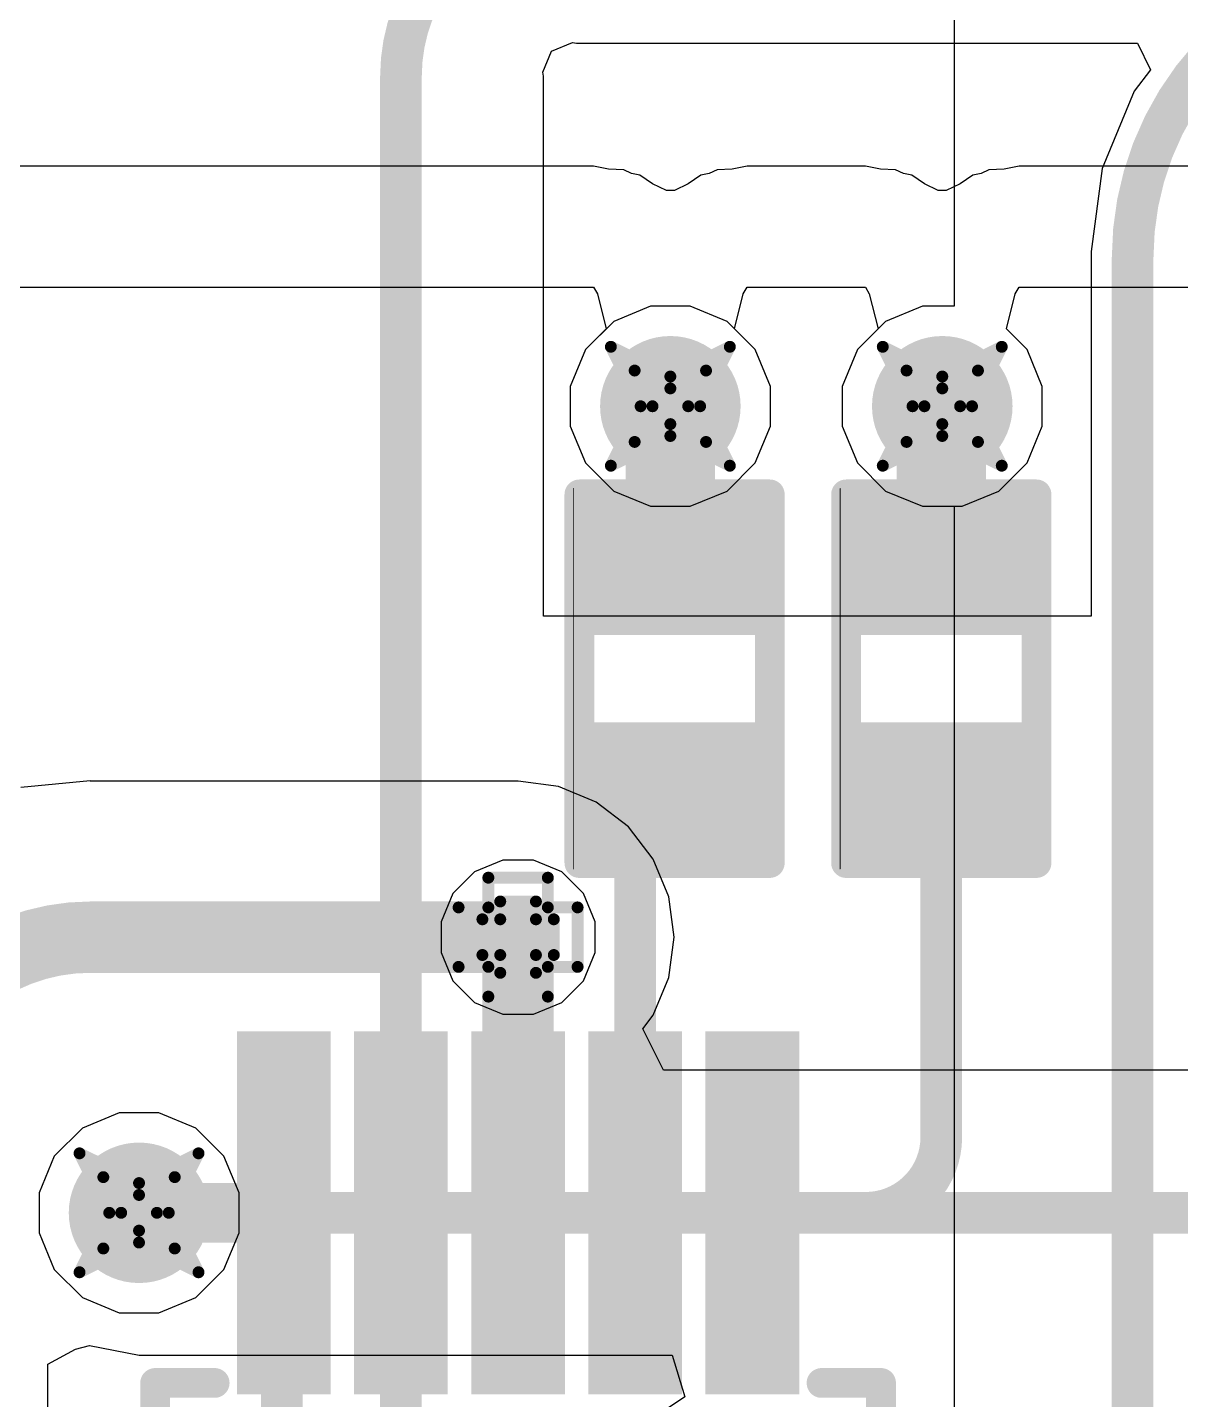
# Model space of a CAD drawing. Header units: inches. Extents: x -2 to 5376, y -4 to 5426.
# Drawn here: x 109.84 to 114.76, y 57.35 to 63.21 of the extents above; entities that cross this region are included whole.
import ezdxf

# ---------------------------------------------------------------- set-up
doc = ezdxf.new("R2010")
doc.units = ezdxf.units.IN
for name, color, linetype in [('Bottom Layer', 5, 'Continuous'), ('Drill Drawing', 1, 'Continuous'), ('Layer 1', 16, 'Continuous'), ('Layer 2', 76, 'Continuous'), ('Top Layer', 1, 'Continuous'), ('Top Overlay', 2, 'Continuous'), ('Top Paste', 8, 'Continuous'), ('Top Solder', 216, 'Continuous'), ('Via Holes', 16, 'Continuous')]:
    doc.layers.add(name, color=color, linetype=linetype)

# ---------------------------------------------------------------- blocks, each defined once
blk = doc.blocks.new('VSSOP_10_134')
at = {"layer": 'Top Layer'}
for points in [[(1.475, 1.15), (2.925, 1.15), (2.925, 0.85), (1.475, 0.85)], [(1.475, 0.65), (2.925, 0.65), (2.925, 0.35), (1.475, 0.35)], [(1.475, 0.15), (2.925, 0.15), (2.925, -0.15), (1.475, -0.15)], [(1.475, -0.35), (2.925, -0.35), (2.925, -0.65), (1.475, -0.65)], [(1.475, -0.85), (2.925, -0.85), (2.925, -1.15), (1.475, -1.15)]]:
    blk.add_hatch(color=1, dxfattribs=at).paths.add_polyline_path(points)
at = {"layer": 'Top Paste'}
for points in [[(1.475, 1.15), (2.925, 1.15), (2.925, 0.85), (1.475, 0.85)], [(1.475, 0.65), (2.925, 0.65), (2.925, 0.35), (1.475, 0.35)], [(1.475, 0.15), (2.925, 0.15), (2.925, -0.15), (1.475, -0.15)], [(1.475, -0.35), (2.925, -0.35), (2.925, -0.65), (1.475, -0.65)], [(1.475, -0.85), (2.925, -0.85), (2.925, -1.15), (1.475, -1.15)]]:
    blk.add_hatch(color=8, dxfattribs=at).paths.add_polyline_path(points)
at = {"layer": 'Top Solder'}
for points in [[(1.425, 1.2), (2.975, 1.2), (2.975, 0.8), (1.425, 0.8)], [(1.425, 0.7), (2.975, 0.7), (2.975, 0.3), (1.425, 0.3)], [(1.425, 0.2), (2.975, 0.2), (2.975, -0.2), (1.425, -0.2)], [(1.425, -0.3), (2.975, -0.3), (2.975, -0.7), (1.425, -0.7)], [(1.425, -0.8), (2.975, -0.8), (2.975, -1.2), (1.425, -1.2)]]:
    blk.add_hatch(color=216, dxfattribs=at).paths.add_polyline_path(points)
at = {"layer": 'Top Overlay', "const_width": 0.127}
for points in [[(-1.4732, 1.5494), (1.4732, 1.5494)], [(1.4732, 1.5494), (1.4732, 1.2954)], [(1.4732, -1.2954), (1.4732, -1.5494)], [(-1.4732, -1.5494), (1.4732, -1.5494)]]:
    blk.add_lwpolyline(points, dxfattribs=at)
at = {"layer": 'Top Overlay', "const_width": 0.0635}
for points in [[(1.4414, 1.5494, 1), (1.505, 1.5494, 1)], [(1.4414, 1.5494, 1), (1.505, 1.5494, 1)], [(1.4414, 1.2954, 1), (1.505, 1.2954, 1)], [(1.4414, -1.2954, 1), (1.505, -1.2954, 1)], [(1.4414, -1.5494, 1), (1.505, -1.5494, 1)], [(1.4414, -1.5494, 1), (1.505, -1.5494, 1)]]:
    blk.add_lwpolyline(points, format="xyb", close=True, dxfattribs=at)
blk = doc.blocks.new('R___0402_157')
at = {"layer": 'Top Layer'}
for points in [[(-0.6985, -0.3175), (-0.6985, 0.3175), (-0.2413, 0.3175), (-0.2413, -0.3175)], [(0.2413, -0.3175), (0.2413, 0.3175), (0.6985, 0.3175), (0.6985, -0.3175)]]:
    blk.add_hatch(color=1, dxfattribs=at).paths.add_polyline_path(points)
at = {"layer": 'Top Paste'}
for points in [[(-0.6985, -0.3175), (-0.6985, 0.3175), (-0.2413, 0.3175), (-0.2413, -0.3175)], [(0.2413, -0.3175), (0.2413, 0.3175), (0.6985, 0.3175), (0.6985, -0.3175)]]:
    blk.add_hatch(color=8, dxfattribs=at).paths.add_polyline_path(points)
at = {"layer": 'Top Solder'}
for points in [[(-0.7535, -0.3725), (-0.7535, 0.3725), (-0.1863, 0.3725), (-0.1863, -0.3725)], [(0.1863, -0.3725), (0.1863, 0.3725), (0.7535, 0.3725), (0.7535, -0.3725)]]:
    blk.add_hatch(color=216, dxfattribs=at).paths.add_polyline_path(points)
at = {"layer": 'Top Overlay'}
for points, const_width in [([(-0.7874, -0.4064), (-0.7874, 0.4064)], 0.127), ([(0.7874, 0.4064), (-0.7874, 0.4064)], 0.127), ([(0.7874, -0.4064), (0.7874, 0.4064)], 0.127), ([(0.7874, -0.4064), (-0.7874, -0.4064)], 0.127), ([(0.8128, -0.4318), (-0.8128, -0.4318)], 0.00323)]:
    blk.add_lwpolyline(points, dxfattribs=dict(at, const_width=const_width))
for points, const_width in [([(-0.8191, 0.4064, 1), (-0.7556, 0.4064, 1)], 0.0635), ([(-0.8191, 0.4064, 1), (-0.7556, 0.4064, 1)], 0.0635), ([(0.7556, 0.4064, 1), (0.8191, 0.4064, 1)], 0.0635), ([(0.7556, 0.4064, 1), (0.8191, 0.4064, 1)], 0.0635), ([(-0.8191, -0.4064, 1), (-0.7556, -0.4064, 1)], 0.0635), ([(-0.8191, -0.4064, 1), (-0.7556, -0.4064, 1)], 0.0635), ([(0.7557, -0.4064, 1), (0.8192, -0.4064, 1)], 0.0635), ([(0.7557, -0.4064, 1), (0.8192, -0.4064, 1)], 0.0635), ([(-0.8136, -0.4318, 1), (-0.812, -0.4318, 1)], 0.00161), ([(0.812, -0.4318, 1), (0.8136, -0.4318, 1)], 0.00161)]:
    blk.add_lwpolyline(points, format="xyb", close=True, dxfattribs=dict(at, const_width=const_width))
blk = doc.blocks.new('R___0402_159')
at = {"layer": 'Top Layer'}
for points in [[(-0.6985, -0.3175), (-0.6985, 0.3175), (-0.2413, 0.3175), (-0.2413, -0.3175)], [(0.2413, -0.3175), (0.2413, 0.3175), (0.6985, 0.3175), (0.6985, -0.3175)]]:
    blk.add_hatch(color=1, dxfattribs=at).paths.add_polyline_path(points)
at = {"layer": 'Top Paste'}
for points in [[(-0.6985, -0.3175), (-0.6985, 0.3175), (-0.2413, 0.3175), (-0.2413, -0.3175)], [(0.2413, -0.3175), (0.2413, 0.3175), (0.6985, 0.3175), (0.6985, -0.3175)]]:
    blk.add_hatch(color=8, dxfattribs=at).paths.add_polyline_path(points)
at = {"layer": 'Top Solder'}
for points in [[(-0.7535, -0.3725), (-0.7535, 0.3725), (-0.1863, 0.3725), (-0.1863, -0.3725)], [(0.1863, -0.3725), (0.1863, 0.3725), (0.7535, 0.3725), (0.7535, -0.3725)]]:
    blk.add_hatch(color=216, dxfattribs=at).paths.add_polyline_path(points)
at = {"layer": 'Top Overlay'}
for points, const_width in [([(-0.7874, -0.4064), (-0.7874, 0.4064)], 0.127), ([(0.7874, 0.4064), (-0.7874, 0.4064)], 0.127), ([(0.7874, -0.4064), (0.7874, 0.4064)], 0.127), ([(0.7874, -0.4064), (-0.7874, -0.4064)], 0.127), ([(0.8128, -0.4318), (-0.8128, -0.4318)], 0.00323)]:
    blk.add_lwpolyline(points, dxfattribs=dict(at, const_width=const_width))
for points, const_width in [([(-0.8191, 0.4064, 1), (-0.7556, 0.4064, 1)], 0.0635), ([(-0.8191, 0.4064, 1), (-0.7556, 0.4064, 1)], 0.0635), ([(0.7556, 0.4064, 1), (0.8191, 0.4064, 1)], 0.0635), ([(0.7556, 0.4064, 1), (0.8191, 0.4064, 1)], 0.0635), ([(-0.8191, -0.4064, 1), (-0.7556, -0.4064, 1)], 0.0635), ([(-0.8191, -0.4064, 1), (-0.7556, -0.4064, 1)], 0.0635), ([(0.7557, -0.4064, 1), (0.8192, -0.4064, 1)], 0.0635), ([(0.7557, -0.4064, 1), (0.8192, -0.4064, 1)], 0.0635), ([(-0.8136, -0.4318, 1), (-0.812, -0.4318, 1)], 0.00161), ([(0.812, -0.4318, 1), (0.8136, -0.4318, 1)], 0.00161)]:
    blk.add_lwpolyline(points, format="xyb", close=True, dxfattribs=dict(at, const_width=const_width))

msp = doc.modelspace()

# ---------------------------------------------------------------- hatches: boundary and pattern name
at = {"layer": 'Bottom Layer'}
h = msp.add_hatch(color=5, dxfattribs=at)
edge = h.paths.add_edge_path()
edge.add_arc((112.5804, 61.595), 0.3, 0, 360)
h = msp.add_hatch(color=5, dxfattribs=at)
edge = h.paths.add_edge_path()
edge.add_arc((113.7412, 61.595), 0.3, 0, 360)
h = msp.add_hatch(color=5, dxfattribs=at)
edge = h.paths.add_edge_path()
edge.add_arc((111.9304, 59.3273), 0.15, 0, 360)
h = msp.add_hatch(color=5, dxfattribs=at)
edge = h.paths.add_edge_path()
edge.add_arc((110.3122, 58.1499), 0.3, 0, 360)
at = {"layer": 'Layer 1'}
h = msp.add_hatch(color=16, dxfattribs=at)
edge = h.paths.add_edge_path()
edge.add_arc((112.5804, 61.595), 0.3, 0, 360)
h = msp.add_hatch(color=16, dxfattribs=at)
edge = h.paths.add_edge_path()
edge.add_arc((113.7412, 61.595), 0.3, 0, 360)
h = msp.add_hatch(color=16, dxfattribs=at)
edge = h.paths.add_edge_path()
edge.add_arc((111.9304, 59.3273), 0.15, 0, 360)
h = msp.add_hatch(color=16, dxfattribs=at)
edge = h.paths.add_edge_path()
edge.add_arc((110.3122, 58.1499), 0.3, 0, 360)
at = {"layer": 'Layer 2'}
h = msp.add_hatch(color=76, dxfattribs=at)
edge = h.paths.add_edge_path()
edge.add_arc((112.5804, 61.595), 0.3, 0, 360)
h = msp.add_hatch(color=76, dxfattribs=at)
edge = h.paths.add_edge_path()
edge.add_arc((113.7412, 61.595), 0.3, 0, 360)
h = msp.add_hatch(color=76, dxfattribs=at)
edge = h.paths.add_edge_path()
edge.add_arc((111.9304, 59.3273), 0.15, 0, 360)
h = msp.add_hatch(color=76, dxfattribs=at)
edge = h.paths.add_edge_path()
edge.add_arc((110.3122, 58.1499), 0.3, 0, 360)
at = {"layer": 'Top Layer'}
h = msp.add_hatch(color=1, dxfattribs=at)
edge = h.paths.add_edge_path()
edge.add_arc((112.5804, 61.595), 0.3, 0, 360)
h = msp.add_hatch(color=1, dxfattribs=at)
edge = h.paths.add_edge_path()
edge.add_arc((113.7412, 61.595), 0.3, 0, 360)
h = msp.add_hatch(color=1, dxfattribs=at)
edge = h.paths.add_edge_path()
edge.add_arc((111.9304, 59.3273), 0.15, 0, 360)
h = msp.add_hatch(color=1, dxfattribs=at)
edge = h.paths.add_edge_path()
edge.add_arc((110.3122, 58.1499), 0.3, 0, 360)
at = {"layer": 'Via Holes'}
h = msp.add_hatch(color=7, dxfattribs=at)
edge = h.paths.add_edge_path()
edge.add_arc((112.5804, 61.595), 0.15, 0, 360)
h = msp.add_hatch(color=7, dxfattribs=at)
edge = h.paths.add_edge_path()
edge.add_arc((113.7412, 61.595), 0.15, 0, 360)
h = msp.add_hatch(color=7, dxfattribs=at)
edge = h.paths.add_edge_path()
edge.add_arc((111.9304, 59.3273), 0.075, 0, 360)
h = msp.add_hatch(color=7, dxfattribs=at)
edge = h.paths.add_edge_path()
edge.add_arc((110.3122, 58.1499), 0.15, 0, 360)

# ---------------------------------------------------------------- linework, layer by layer
at = {"layer": 'Bottom Layer'}
for p, q in [((113.792, 64.39), (113.792, 62.022)), ((112.4955, 62.022), (112.3385, 61.957)), ((112.6654, 62.022), (112.4955, 62.022)), ((112.8223, 61.957), (112.6654, 62.022)), ((113.6563, 62.022), (113.4993, 61.957)), ((113.792, 62.022), (113.6563, 62.022)), ((112.3385, 61.957), (112.2184, 61.8369)), ((112.9424, 61.8369), (112.8223, 61.957)), ((113.4993, 61.957), (113.3792, 61.8369)), ((112.2184, 61.8369), (112.1534, 61.6799)), ((113.0074, 61.6799), (112.9424, 61.8369)), ((113.3792, 61.8369), (113.3142, 61.6799)), ((112.1534, 61.6799), (112.1534, 61.5101)), ((113.0074, 61.5101), (113.0074, 61.6799)), ((113.3142, 61.6799), (113.3142, 61.5101)), ((112.1534, 61.5101), (112.2184, 61.3531)), ((112.9424, 61.3531), (113.0074, 61.5101)), ((113.3142, 61.5101), (113.3792, 61.3531)), ((112.2184, 61.3531), (112.3385, 61.233)), ((112.8223, 61.233), (112.9424, 61.3531)), ((113.3792, 61.3531), (113.4993, 61.233)), ((112.3385, 61.233), (112.4955, 61.168)), ((112.6654, 61.168), (112.8223, 61.233)), ((113.4993, 61.233), (113.6563, 61.168)), ((112.4955, 61.168), (112.6654, 61.168)), ((113.6563, 61.168), (113.792, 61.168)), ((113.792, 61.168), (113.792, 53.9379)), ((111.7441, 59.6062), (111.6515, 59.5137)), ((111.865, 59.6563), (111.7441, 59.6062)), ((111.9959, 59.6563), (111.865, 59.6563)), ((112.1168, 59.6062), (111.9959, 59.6563)), ((112.2093, 59.5137), (112.1168, 59.6062)), ((111.6515, 59.5137), (111.6014, 59.3928)), ((112.2594, 59.3928), (112.2093, 59.5137)), ((111.6014, 59.3928), (111.6014, 59.2619)), ((112.2594, 59.2619), (112.2594, 59.3928)), ((111.6014, 59.2619), (111.6515, 59.141)), ((112.2093, 59.141), (112.2594, 59.2619)), ((111.6515, 59.141), (111.7441, 59.0484)), ((112.1168, 59.0484), (112.2093, 59.141)), ((111.7441, 59.0484), (111.865, 58.9983)), ((111.9959, 58.9983), (112.1168, 59.0484)), ((111.865, 58.9983), (111.9959, 58.9983)), ((110.2273, 58.5769), (110.0703, 58.5119)), ((110.3971, 58.5769), (110.2273, 58.5769)), ((110.5541, 58.5119), (110.3971, 58.5769)), ((110.0703, 58.5119), (109.9502, 58.3918)), ((110.6742, 58.3918), (110.5541, 58.5119)), ((109.9502, 58.3918), (109.8852, 58.2349)), ((110.7392, 58.2349), (110.6742, 58.3918)), ((109.8852, 58.2349), (109.8852, 58.065)), ((110.7392, 58.065), (110.7392, 58.2349)), ((109.8852, 58.065), (109.9502, 57.9081)), ((110.6742, 57.9081), (110.7392, 58.065)), ((109.9502, 57.9081), (110.0703, 57.7879)), ((110.5541, 57.7879), (110.6742, 57.9081)), ((110.0703, 57.7879), (110.2273, 57.7229)), ((110.3971, 57.7229), (110.5541, 57.7879)), ((110.2273, 57.7229), (110.3971, 57.7229))]:
    msp.add_line(p, q, dxfattribs=at)
at = {"layer": 'Bottom Layer', "const_width": 0.1778}
msp.add_lwpolyline([(114.5539, 62.2299, -0.414214), (115.824, 63.5)], format="xyb", dxfattribs=at)
msp.add_lwpolyline([(114.5539, 38.4131), (114.5539, 62.2299)], dxfattribs=at)
at = {"layer": 'Bottom Layer', "const_width": 0.0889}
msp.add_lwpolyline([(114.5094, 62.2299, 1), (114.5983, 62.2299, 1)], format="xyb", close=True, dxfattribs=at)
msp.add_lwpolyline([(114.5094, 62.2299, 1), (114.5983, 62.2299, 1)], format="xyb", close=True, dxfattribs=at)
at = {"layer": 'Drill Drawing', "const_width": 0.0508}
for points in [[(112.3264, 61.849), (112.5804, 61.722)], [(112.3264, 61.849), (112.4534, 61.595)], [(112.5804, 61.722), (112.8344, 61.849)], [(112.7074, 61.595), (112.8344, 61.849)], [(113.4872, 61.849), (113.7412, 61.722)], [(113.4872, 61.849), (113.6142, 61.595)], [(113.7412, 61.722), (113.9952, 61.849)], [(113.8682, 61.595), (113.9952, 61.849)], [(112.428, 61.7474), (112.5804, 61.6712)], [(112.428, 61.7474), (112.5042, 61.595)], [(112.5804, 61.6712), (112.7328, 61.7474)], [(112.6566, 61.595), (112.7328, 61.7474)], [(113.5888, 61.7474), (113.7412, 61.6712)], [(113.5888, 61.7474), (113.665, 61.595)], [(113.7412, 61.6712), (113.8936, 61.7474)], [(113.8174, 61.595), (113.8936, 61.7474)], [(112.3264, 61.341), (112.4534, 61.595)], [(112.428, 61.4426), (112.5042, 61.595)], [(112.6566, 61.595), (112.7328, 61.4426)], [(112.7074, 61.595), (112.8344, 61.341)], [(113.4872, 61.341), (113.6142, 61.595)], [(113.5888, 61.4426), (113.665, 61.595)], [(113.8174, 61.595), (113.8936, 61.4426)], [(113.8682, 61.595), (113.9952, 61.341)], [(112.428, 61.4426), (112.5804, 61.5188)], [(112.5804, 61.5188), (112.7328, 61.4426)], [(113.5888, 61.4426), (113.7412, 61.5188)], [(113.7412, 61.5188), (113.8936, 61.4426)], [(112.3264, 61.341), (112.5804, 61.468)], [(112.5804, 61.468), (112.8344, 61.341)], [(113.4872, 61.341), (113.7412, 61.468)], [(113.7412, 61.468), (113.9952, 61.341)], [(111.8034, 59.4543), (111.8034, 59.5813)], [(111.8034, 59.5813), (112.0574, 59.5813)], [(112.0574, 59.4543), (112.0574, 59.5813)], [(111.8542, 59.4035), (111.8542, 59.4797)], [(111.8542, 59.4797), (112.0066, 59.4797)], [(112.0066, 59.4035), (112.0066, 59.4797)], [(111.6764, 59.2003), (111.6764, 59.4543)], [(111.6764, 59.4543), (111.8034, 59.4543)], [(112.0574, 59.4543), (112.1844, 59.4543)], [(112.1844, 59.2003), (112.1844, 59.4543)], [(111.778, 59.2511), (111.778, 59.4035)], [(111.778, 59.4035), (111.8542, 59.4035)], [(112.0066, 59.4035), (112.0828, 59.4035)], [(112.0828, 59.2511), (112.0828, 59.4035)], [(111.778, 59.2511), (111.8542, 59.2511)], [(111.8542, 59.1749), (111.8542, 59.2511)], [(112.0066, 59.2511), (112.0828, 59.2511)], [(112.0066, 59.1749), (112.0066, 59.2511)], [(111.6764, 59.2003), (111.8034, 59.2003)], [(111.8034, 59.0733), (111.8034, 59.2003)], [(111.8542, 59.1749), (112.0066, 59.1749)], [(112.0574, 59.2003), (112.1844, 59.2003)], [(112.0574, 59.0733), (112.0574, 59.2003)], [(111.8034, 59.0733), (112.0574, 59.0733)], [(110.0582, 58.4039), (110.3122, 58.2769)], [(110.0582, 58.4039), (110.1852, 58.1499)], [(110.3122, 58.2769), (110.5662, 58.4039)], [(110.4392, 58.1499), (110.5662, 58.4039)], [(110.1598, 58.3023), (110.3122, 58.2261)], [(110.1598, 58.3023), (110.236, 58.1499)], [(110.3122, 58.2261), (110.4646, 58.3023)], [(110.3884, 58.1499), (110.4646, 58.3023)], [(110.0582, 57.8959), (110.1852, 58.1499)], [(110.1598, 57.9975), (110.236, 58.1499)], [(110.3884, 58.1499), (110.4646, 57.9975)], [(110.4392, 58.1499), (110.5662, 57.8959)], [(110.1598, 57.9975), (110.3122, 58.0737)], [(110.3122, 58.0737), (110.4646, 57.9975)], [(110.0582, 57.8959), (110.3122, 58.0229)], [(110.3122, 58.0229), (110.5662, 57.8959)]]:
    msp.add_lwpolyline(points, dxfattribs=at)
at = {"layer": 'Drill Drawing', "const_width": 0.0254}
for points in [[(112.3137, 61.849, 1), (112.3391, 61.849, 1)], [(112.3137, 61.849, 1), (112.3391, 61.849, 1)], [(112.8217, 61.849, 1), (112.8471, 61.849, 1)], [(112.8217, 61.849, 1), (112.8471, 61.849, 1)], [(113.4745, 61.849, 1), (113.4999, 61.849, 1)], [(113.4745, 61.849, 1), (113.4999, 61.849, 1)], [(113.9825, 61.849, 1), (114.0079, 61.849, 1)], [(113.9825, 61.849, 1), (114.0079, 61.849, 1)], [(112.4153, 61.7474, 1), (112.4407, 61.7474, 1)], [(112.4153, 61.7474, 1), (112.4407, 61.7474, 1)], [(112.5677, 61.722, 1), (112.5931, 61.722, 1)], [(112.5677, 61.722, 1), (112.5931, 61.722, 1)], [(112.7201, 61.7474, 1), (112.7455, 61.7474, 1)], [(112.7201, 61.7474, 1), (112.7455, 61.7474, 1)], [(113.5761, 61.7474, 1), (113.6015, 61.7474, 1)], [(113.5761, 61.7474, 1), (113.6015, 61.7474, 1)], [(113.7285, 61.722, 1), (113.7539, 61.722, 1)], [(113.7285, 61.722, 1), (113.7539, 61.722, 1)], [(113.8809, 61.7474, 1), (113.9063, 61.7474, 1)], [(113.8809, 61.7474, 1), (113.9063, 61.7474, 1)], [(112.5677, 61.6712, 1), (112.5931, 61.6712, 1)], [(112.5677, 61.6712, 1), (112.5931, 61.6712, 1)], [(113.7285, 61.6712, 1), (113.7539, 61.6712, 1)], [(113.7285, 61.6712, 1), (113.7539, 61.6712, 1)], [(112.4407, 61.595, 1), (112.4661, 61.595, 1)], [(112.4407, 61.595, 1), (112.4661, 61.595, 1)], [(112.4915, 61.595, 1), (112.5169, 61.595, 1)], [(112.4915, 61.595, 1), (112.5169, 61.595, 1)], [(112.6439, 61.595, 1), (112.6693, 61.595, 1)], [(112.6439, 61.595, 1), (112.6693, 61.595, 1)], [(112.6947, 61.595, 1), (112.7201, 61.595, 1)], [(112.6947, 61.595, 1), (112.7201, 61.595, 1)], [(113.6015, 61.595, 1), (113.6269, 61.595, 1)], [(113.6015, 61.595, 1), (113.6269, 61.595, 1)], [(113.6523, 61.595, 1), (113.6777, 61.595, 1)], [(113.6523, 61.595, 1), (113.6777, 61.595, 1)], [(113.8047, 61.595, 1), (113.8301, 61.595, 1)], [(113.8047, 61.595, 1), (113.8301, 61.595, 1)], [(113.8555, 61.595, 1), (113.8809, 61.595, 1)], [(113.8555, 61.595, 1), (113.8809, 61.595, 1)], [(112.5677, 61.5188, 1), (112.5931, 61.5188, 1)], [(112.5677, 61.5188, 1), (112.5931, 61.5188, 1)], [(113.7285, 61.5188, 1), (113.7539, 61.5188, 1)], [(113.7285, 61.5188, 1), (113.7539, 61.5188, 1)], [(112.5677, 61.468, 1), (112.5931, 61.468, 1)], [(112.5677, 61.468, 1), (112.5931, 61.468, 1)], [(113.7285, 61.468, 1), (113.7539, 61.468, 1)], [(113.7285, 61.468, 1), (113.7539, 61.468, 1)], [(112.4153, 61.4426, 1), (112.4407, 61.4426, 1)], [(112.4153, 61.4426, 1), (112.4407, 61.4426, 1)], [(112.7201, 61.4426, 1), (112.7455, 61.4426, 1)], [(112.7201, 61.4426, 1), (112.7455, 61.4426, 1)], [(113.5761, 61.4426, 1), (113.6015, 61.4426, 1)], [(113.5761, 61.4426, 1), (113.6015, 61.4426, 1)], [(113.8809, 61.4426, 1), (113.9063, 61.4426, 1)], [(113.8809, 61.4426, 1), (113.9063, 61.4426, 1)], [(112.3137, 61.341, 1), (112.3391, 61.341, 1)], [(112.3137, 61.341, 1), (112.3391, 61.341, 1)], [(112.8217, 61.341, 1), (112.8471, 61.341, 1)], [(112.8217, 61.341, 1), (112.8471, 61.341, 1)], [(113.4745, 61.341, 1), (113.4999, 61.341, 1)], [(113.4745, 61.341, 1), (113.4999, 61.341, 1)], [(113.9825, 61.341, 1), (114.0079, 61.341, 1)], [(113.9825, 61.341, 1), (114.0079, 61.341, 1)], [(111.7907, 59.5813, 1), (111.8161, 59.5813, 1)], [(111.7907, 59.5813, 1), (111.8161, 59.5813, 1)], [(112.0447, 59.5813, 1), (112.0701, 59.5813, 1)], [(112.0447, 59.5813, 1), (112.0701, 59.5813, 1)], [(111.8415, 59.4797, 1), (111.8669, 59.4797, 1)], [(111.8415, 59.4797, 1), (111.8669, 59.4797, 1)], [(111.9939, 59.4797, 1), (112.0193, 59.4797, 1)], [(111.9939, 59.4797, 1), (112.0193, 59.4797, 1)], [(111.6637, 59.4543, 1), (111.6891, 59.4543, 1)], [(111.6637, 59.4543, 1), (111.6891, 59.4543, 1)], [(111.7907, 59.4543, 1), (111.8161, 59.4543, 1)], [(111.7907, 59.4543, 1), (111.8161, 59.4543, 1)], [(112.0447, 59.4543, 1), (112.0701, 59.4543, 1)], [(112.0447, 59.4543, 1), (112.0701, 59.4543, 1)], [(112.1717, 59.4543, 1), (112.1971, 59.4543, 1)], [(112.1717, 59.4543, 1), (112.1971, 59.4543, 1)], [(111.7653, 59.4035, 1), (111.7907, 59.4035, 1)], [(111.7653, 59.4035, 1), (111.7907, 59.4035, 1)], [(111.8415, 59.4035, 1), (111.8669, 59.4035, 1)], [(111.8415, 59.4035, 1), (111.8669, 59.4035, 1)], [(111.9939, 59.4035, 1), (112.0193, 59.4035, 1)], [(111.9939, 59.4035, 1), (112.0193, 59.4035, 1)], [(112.0701, 59.4035, 1), (112.0955, 59.4035, 1)], [(112.0701, 59.4035, 1), (112.0955, 59.4035, 1)], [(111.7653, 59.2511, 1), (111.7907, 59.2511, 1)], [(111.7653, 59.2511, 1), (111.7907, 59.2511, 1)], [(111.8415, 59.2511, 1), (111.8669, 59.2511, 1)], [(111.8415, 59.2511, 1), (111.8669, 59.2511, 1)], [(111.9939, 59.2511, 1), (112.0193, 59.2511, 1)], [(111.9939, 59.2511, 1), (112.0193, 59.2511, 1)], [(112.0701, 59.2511, 1), (112.0955, 59.2511, 1)], [(112.0701, 59.2511, 1), (112.0955, 59.2511, 1)], [(111.6637, 59.2003, 1), (111.6891, 59.2003, 1)], [(111.6637, 59.2003, 1), (111.6891, 59.2003, 1)], [(111.7907, 59.2003, 1), (111.8161, 59.2003, 1)], [(111.7907, 59.2003, 1), (111.8161, 59.2003, 1)], [(111.8415, 59.1749, 1), (111.8669, 59.1749, 1)], [(111.8415, 59.1749, 1), (111.8669, 59.1749, 1)], [(111.9939, 59.1749, 1), (112.0193, 59.1749, 1)], [(111.9939, 59.1749, 1), (112.0193, 59.1749, 1)], [(112.0447, 59.2003, 1), (112.0701, 59.2003, 1)], [(112.0447, 59.2003, 1), (112.0701, 59.2003, 1)], [(112.1717, 59.2003, 1), (112.1971, 59.2003, 1)], [(112.1717, 59.2003, 1), (112.1971, 59.2003, 1)], [(111.7907, 59.0733, 1), (111.8161, 59.0733, 1)], [(111.7907, 59.0733, 1), (111.8161, 59.0733, 1)], [(112.0447, 59.0733, 1), (112.0701, 59.0733, 1)], [(112.0447, 59.0733, 1), (112.0701, 59.0733, 1)], [(110.0455, 58.4039, 1), (110.0709, 58.4039, 1)], [(110.0455, 58.4039, 1), (110.0709, 58.4039, 1)], [(110.5535, 58.4039, 1), (110.5789, 58.4039, 1)], [(110.5535, 58.4039, 1), (110.5789, 58.4039, 1)], [(110.1471, 58.3023, 1), (110.1725, 58.3023, 1)], [(110.1471, 58.3023, 1), (110.1725, 58.3023, 1)], [(110.4519, 58.3023, 1), (110.4773, 58.3023, 1)], [(110.4519, 58.3023, 1), (110.4773, 58.3023, 1)], [(110.2995, 58.2769, 1), (110.3249, 58.2769, 1)], [(110.2995, 58.2769, 1), (110.3249, 58.2769, 1)], [(110.2995, 58.2261, 1), (110.3249, 58.2261, 1)], [(110.2995, 58.2261, 1), (110.3249, 58.2261, 1)], [(110.1725, 58.1499, 1), (110.1979, 58.1499, 1)], [(110.1725, 58.1499, 1), (110.1979, 58.1499, 1)], [(110.2233, 58.1499, 1), (110.2487, 58.1499, 1)], [(110.2233, 58.1499, 1), (110.2487, 58.1499, 1)], [(110.3757, 58.1499, 1), (110.4011, 58.1499, 1)], [(110.3757, 58.1499, 1), (110.4011, 58.1499, 1)], [(110.4265, 58.1499, 1), (110.4519, 58.1499, 1)], [(110.4265, 58.1499, 1), (110.4519, 58.1499, 1)], [(110.2995, 58.0737, 1), (110.3249, 58.0737, 1)], [(110.2995, 58.0737, 1), (110.3249, 58.0737, 1)], [(110.1471, 57.9975, 1), (110.1725, 57.9975, 1)], [(110.1471, 57.9975, 1), (110.1725, 57.9975, 1)], [(110.2995, 58.0229, 1), (110.3249, 58.0229, 1)], [(110.2995, 58.0229, 1), (110.3249, 58.0229, 1)], [(110.4519, 57.9975, 1), (110.4773, 57.9975, 1)], [(110.4519, 57.9975, 1), (110.4773, 57.9975, 1)], [(110.0455, 57.8959, 1), (110.0709, 57.8959, 1)], [(110.0455, 57.8959, 1), (110.0709, 57.8959, 1)], [(110.5535, 57.8959, 1), (110.5789, 57.8959, 1)], [(110.5535, 57.8959, 1), (110.5789, 57.8959, 1)]]:
    msp.add_lwpolyline(points, format="xyb", close=True, dxfattribs=at)
at = {"layer": 'Layer 1'}
for p, q in [((111.7441, 59.6062), (111.6515, 59.5137)), ((111.865, 59.6563), (111.7441, 59.6062)), ((111.9959, 59.6563), (111.865, 59.6563)), ((112.1168, 59.6062), (111.9959, 59.6563)), ((112.2093, 59.5137), (112.1168, 59.6062)), ((111.6515, 59.5137), (111.6014, 59.3928)), ((112.2594, 59.3928), (112.2093, 59.5137)), ((111.6014, 59.3928), (111.6014, 59.2619)), ((112.2594, 59.2619), (112.2594, 59.3928)), ((111.6014, 59.2619), (111.6515, 59.141)), ((112.2093, 59.141), (112.2594, 59.2619)), ((111.6515, 59.141), (111.7441, 59.0484)), ((112.1168, 59.0484), (112.2093, 59.141)), ((111.7441, 59.0484), (111.865, 58.9983)), ((111.9959, 58.9983), (112.1168, 59.0484)), ((111.865, 58.9983), (111.9959, 58.9983)), ((110.2273, 58.5769), (110.0703, 58.5119)), ((110.3971, 58.5769), (110.2273, 58.5769)), ((110.5541, 58.5119), (110.3971, 58.5769)), ((110.0703, 58.5119), (109.9502, 58.3918)), ((110.6742, 58.3918), (110.5541, 58.5119)), ((109.9502, 58.3918), (109.8852, 58.2349)), ((110.7392, 58.2349), (110.6742, 58.3918)), ((109.8852, 58.2349), (109.8852, 58.065)), ((110.7392, 58.065), (110.7392, 58.2349)), ((109.8852, 58.065), (109.9502, 57.9081)), ((110.6742, 57.9081), (110.7392, 58.065)), ((109.9502, 57.9081), (110.0703, 57.7879)), ((110.5541, 57.7879), (110.6742, 57.9081)), ((110.0703, 57.7879), (110.2273, 57.7229)), ((110.3971, 57.7229), (110.5541, 57.7879)), ((110.2273, 57.7229), (110.3971, 57.7229))]:
    msp.add_line(p, q, dxfattribs=at)
at = {"layer": 'Layer 2'}
for p, q in [((112.2522, 62.621), (105.5014, 62.621)), ((112.3162, 62.6082), (112.2522, 62.621)), ((112.3812, 62.6046), (112.3162, 62.6082)), ((112.4144, 62.5887), (112.3812, 62.6046)), ((112.7796, 62.6046), (112.7465, 62.5887)), ((112.8447, 62.6082), (112.7796, 62.6046)), ((112.9086, 62.621), (112.8447, 62.6082)), ((113.413, 62.621), (112.9086, 62.621)), ((113.4769, 62.6082), (113.413, 62.621)), ((113.542, 62.6046), (113.4769, 62.6082)), ((113.5752, 62.5887), (113.542, 62.6046)), ((113.9404, 62.6046), (113.9072, 62.5887)), ((114.0055, 62.6082), (113.9404, 62.6046)), ((114.0694, 62.621), (114.0055, 62.6082)), ((128.3308, 62.621), (114.0694, 62.621)), ((112.4505, 62.5815), (112.4144, 62.5887)), ((112.5046, 62.5453), (112.4505, 62.5815)), ((112.5634, 62.5171), (112.5046, 62.5453)), ((112.6562, 62.5453), (112.5975, 62.5171)), ((112.7104, 62.5815), (112.6562, 62.5453)), ((112.7465, 62.5887), (112.7104, 62.5815)), ((113.6112, 62.5815), (113.5752, 62.5887)), ((113.6654, 62.5453), (113.6112, 62.5815)), ((113.7241, 62.5171), (113.6654, 62.5453)), ((113.817, 62.5453), (113.7583, 62.5171)), ((113.8712, 62.5815), (113.817, 62.5453)), ((113.9072, 62.5887), (113.8712, 62.5815)), ((112.5975, 62.5171), (112.5634, 62.5171)), ((113.7583, 62.5171), (113.7241, 62.5171)), ((105.5014, 62.103), (112.2522, 62.103)), ((112.2522, 62.103), (112.2689, 62.0748)), ((112.2689, 62.0748), (112.3068, 61.9252)), ((112.8541, 61.9252), (112.8919, 62.0748)), ((112.8919, 62.0748), (112.9086, 62.103)), ((112.9086, 62.103), (113.413, 62.103)), ((113.413, 62.103), (113.4297, 62.0748)), ((113.4297, 62.0748), (113.4675, 61.9252)), ((114.0149, 61.9252), (114.0527, 62.0748)), ((114.0527, 62.0748), (114.0694, 62.103)), ((114.0694, 62.103), (128.3308, 62.103)), ((112.3068, 61.9252), (112.2184, 61.8369)), ((112.9424, 61.8369), (112.8541, 61.9252)), ((113.4675, 61.9252), (113.3792, 61.8369)), ((114.1032, 61.8369), (114.0149, 61.9252)), ((112.2184, 61.8369), (112.1534, 61.6799)), ((113.0074, 61.6799), (112.9424, 61.8369)), ((113.3792, 61.8369), (113.3142, 61.6799)), ((114.1682, 61.6799), (114.1032, 61.8369)), ((112.1534, 61.6799), (112.1534, 61.5101)), ((113.0074, 61.5101), (113.0074, 61.6799)), ((113.3142, 61.6799), (113.3142, 61.5101)), ((114.1682, 61.5101), (114.1682, 61.6799)), ((112.1534, 61.5101), (112.2184, 61.3531)), ((112.9424, 61.3531), (113.0074, 61.5101)), ((113.3142, 61.5101), (113.3792, 61.3531)), ((114.1032, 61.3531), (114.1682, 61.5101)), ((112.2184, 61.3531), (112.3385, 61.233)), ((112.8223, 61.233), (112.9424, 61.3531)), ((113.3792, 61.3531), (113.4993, 61.233)), ((113.9831, 61.233), (114.1032, 61.3531)), ((112.3385, 61.233), (112.4955, 61.168)), ((112.6654, 61.168), (112.8223, 61.233)), ((113.4993, 61.233), (113.6563, 61.168)), ((113.8261, 61.168), (113.9831, 61.233)), ((112.4955, 61.168), (112.6654, 61.168)), ((113.6563, 61.168), (113.8261, 61.168)), ((110.1034, 59.995), (109.8079, 59.9659)), ((110.1034, 59.9934), (110.1034, 59.995)), ((111.9304, 59.9934), (110.1034, 59.9934)), ((112.1028, 59.9707), (111.9304, 59.9934)), ((112.2635, 59.9042), (112.1028, 59.9707)), ((112.4014, 59.7983), (112.2635, 59.9042)), ((112.5073, 59.6604), (112.4014, 59.7983)), ((112.5738, 59.4997), (112.5073, 59.6604)), ((112.5965, 59.3273), (112.5738, 59.4997)), ((112.5738, 59.1549), (112.5965, 59.3273)), ((112.5073, 58.9943), (112.5738, 59.1549)), ((112.4628, 58.9363), (112.5073, 58.9943)), ((112.5505, 58.7585), (112.4628, 58.9363)), ((115.688, 58.7585), (112.5505, 58.7585)), ((109.9223, 57.504), (110.041, 57.5675)), ((110.041, 57.5675), (110.1001, 57.5835)), ((110.1001, 57.5835), (110.3122, 57.5413)), ((109.9223, 53.696), (109.9223, 57.504)), ((110.3122, 57.5413), (112.5882, 57.5413)), ((112.5882, 57.5413), (112.6421, 57.3635)), ((112.6421, 57.3635), (112.5001, 57.2686))]:
    msp.add_line(p, q, dxfattribs=at)
at = {"layer": 'Layer 2', "const_width": 0.3048}
msp.add_lwpolyline([(109.2562, 58.4801, -0.414214), (110.1034, 59.3273)], format="xyb", dxfattribs=at)
at = {"layer": 'Layer 2'}
for points, const_width in [([(110.1034, 59.3273), (111.9304, 59.3273)], 0.3048), ([(110.3122, 58.1499), (115.688, 58.1499)], 0.1778)]:
    msp.add_lwpolyline(points, dxfattribs=dict(at, const_width=const_width))
for points, const_width in [([(110.0272, 59.3273, 1), (110.1796, 59.3273, 1)], 0.1524), ([(110.0272, 59.3273, 1), (110.1796, 59.3273, 1)], 0.1524), ([(111.8542, 59.3273, 1), (112.0066, 59.3273, 1)], 0.1524), ([(110.2678, 58.1499, 1), (110.3567, 58.1499, 1)], 0.0889)]:
    msp.add_lwpolyline(points, format="xyb", close=True, dxfattribs=dict(at, const_width=const_width))
at = {"layer": 'Top Layer'}
for p, q in [((112.0727, 63.1117), (112.1622, 63.1488)), ((112.1622, 63.1488), (112.1793, 63.1454)), ((112.1793, 63.1454), (114.5743, 63.1454)), ((114.5743, 63.1454), (114.6305, 63.0315)), ((112.0356, 63.0222), (112.0727, 63.1117)), ((112.039, 63.0052), (112.0356, 63.0222)), ((112.039, 60.698), (112.039, 63.0052)), ((114.6305, 63.0315), (114.5608, 62.9407)), ((114.5608, 62.9407), (114.4239, 62.6101)), ((114.4239, 62.6101), (114.3772, 62.2554)), ((114.3772, 62.2554), (114.3772, 62.2554)), ((114.3772, 62.2554), (114.3772, 60.698)), ((114.3772, 60.698), (112.039, 60.698))]:
    msp.add_line(p, q, dxfattribs=at)
at = {"layer": 'Top Layer', "const_width": 0.1778}
for points in [[(111.4304, 63.0052, -0.414214), (112.1793, 63.754)], [(113.737, 58.4726, -0.414214), (113.4142, 58.1499)]]:
    msp.add_lwpolyline(points, format="xyb", dxfattribs=at)
at = {"layer": 'Top Layer'}
for points, const_width in [([(111.4304, 58.1499), (111.4304, 63.0052)], 0.1778), ([(112.5804, 60.9012), (112.5804, 61.595)], 0.381), ([(113.737, 60.9012), (113.737, 61.595)], 0.381), ([(113.737, 61.595), (113.7412, 61.595)], 0.254), ([(112.5804, 60.9012), (112.5984, 60.9012)], 0.254), ([(112.4304, 58.1499), (112.4304, 59.9614)], 0.1778), ([(113.737, 58.4726), (113.737, 59.9421)], 0.1778), ([(111.9304, 58.1499), (111.9304, 59.3273)], 0.3048), ([(110.3122, 58.1499), (110.9218, 58.1499)], 0.254), ([(110.9218, 56.5543), (110.9218, 58.1499)], 0.1778), ([(110.9218, 58.1499), (110.9304, 58.1499)], 0.1778), ([(111.4304, 57.1698), (111.4304, 58.1499)], 0.1778), ([(112.9304, 58.1499), (113.4142, 58.1499)], 0.1778)]:
    msp.add_lwpolyline(points, dxfattribs=dict(at, const_width=const_width))
for points, const_width in [([(111.386, 63.0052, 1), (111.4749, 63.0052, 1)], 0.0889), ([(111.386, 63.0052, 1), (111.4749, 63.0052, 1)], 0.0889), ([(112.4852, 61.595, 1), (112.6757, 61.595, 1)], 0.1905), ([(113.6417, 61.595, 1), (113.8322, 61.595, 1)], 0.1905), ([(113.6735, 61.595, 1), (113.8005, 61.595, 1)], 0.127), ([(113.6777, 61.595, 1), (113.8047, 61.595, 1)], 0.127), ([(112.4852, 60.9012, 1), (112.6757, 60.9012, 1)], 0.1905), ([(113.6417, 60.9012, 1), (113.8322, 60.9012, 1)], 0.1905), ([(112.5169, 60.9012, 1), (112.6439, 60.9012, 1)], 0.127), ([(112.5349, 60.9012, 1), (112.6619, 60.9012, 1)], 0.127), ([(112.386, 59.9614, 1), (112.4749, 59.9614, 1)], 0.0889), ([(113.6925, 59.9421, 1), (113.7814, 59.9421, 1)], 0.0889), ([(111.8542, 59.3273, 1), (112.0066, 59.3273, 1)], 0.1524), ([(113.6925, 58.4726, 1), (113.7814, 58.4726, 1)], 0.0889), ([(113.6925, 58.4726, 1), (113.7814, 58.4726, 1)], 0.0889), ([(110.2487, 58.1499, 1), (110.3757, 58.1499, 1)], 0.127), ([(110.8583, 58.1499, 1), (110.9853, 58.1499, 1)], 0.127), ([(111.8542, 58.1499, 1), (112.0066, 58.1499, 1)], 0.1524), ([(110.8774, 58.1499, 1), (110.9663, 58.1499, 1)], 0.0889), ([(110.8774, 58.1499, 1), (110.9663, 58.1499, 1)], 0.0889), ([(110.886, 58.1499, 1), (110.9749, 58.1499, 1)], 0.0889), ([(111.386, 58.1499, 1), (111.4749, 58.1499, 1)], 0.0889), ([(111.386, 58.1499, 1), (111.4749, 58.1499, 1)], 0.0889), ([(112.386, 58.1499, 1), (112.4749, 58.1499, 1)], 0.0889), ([(112.886, 58.1499, 1), (112.9749, 58.1499, 1)], 0.0889), ([(113.3698, 58.1499, 1), (113.4587, 58.1499, 1)], 0.0889), ([(113.3698, 58.1499, 1), (113.4587, 58.1499, 1)], 0.0889)]:
    msp.add_lwpolyline(points, format="xyb", close=True, dxfattribs=dict(at, const_width=const_width))

# ---------------------------------------------------------------- block references
for name, p, rotation in [('R___0402_157', (112.5984, 60.4313), 270), ('R___0402_159', (113.737, 60.4313), 270), ('VSSOP_10_134', (111.9304, 55.9499), 90)]:
    msp.add_blockref(name, p, dxfattribs=dict(rotation=rotation))

doc.saveas('drawing.dxf')
